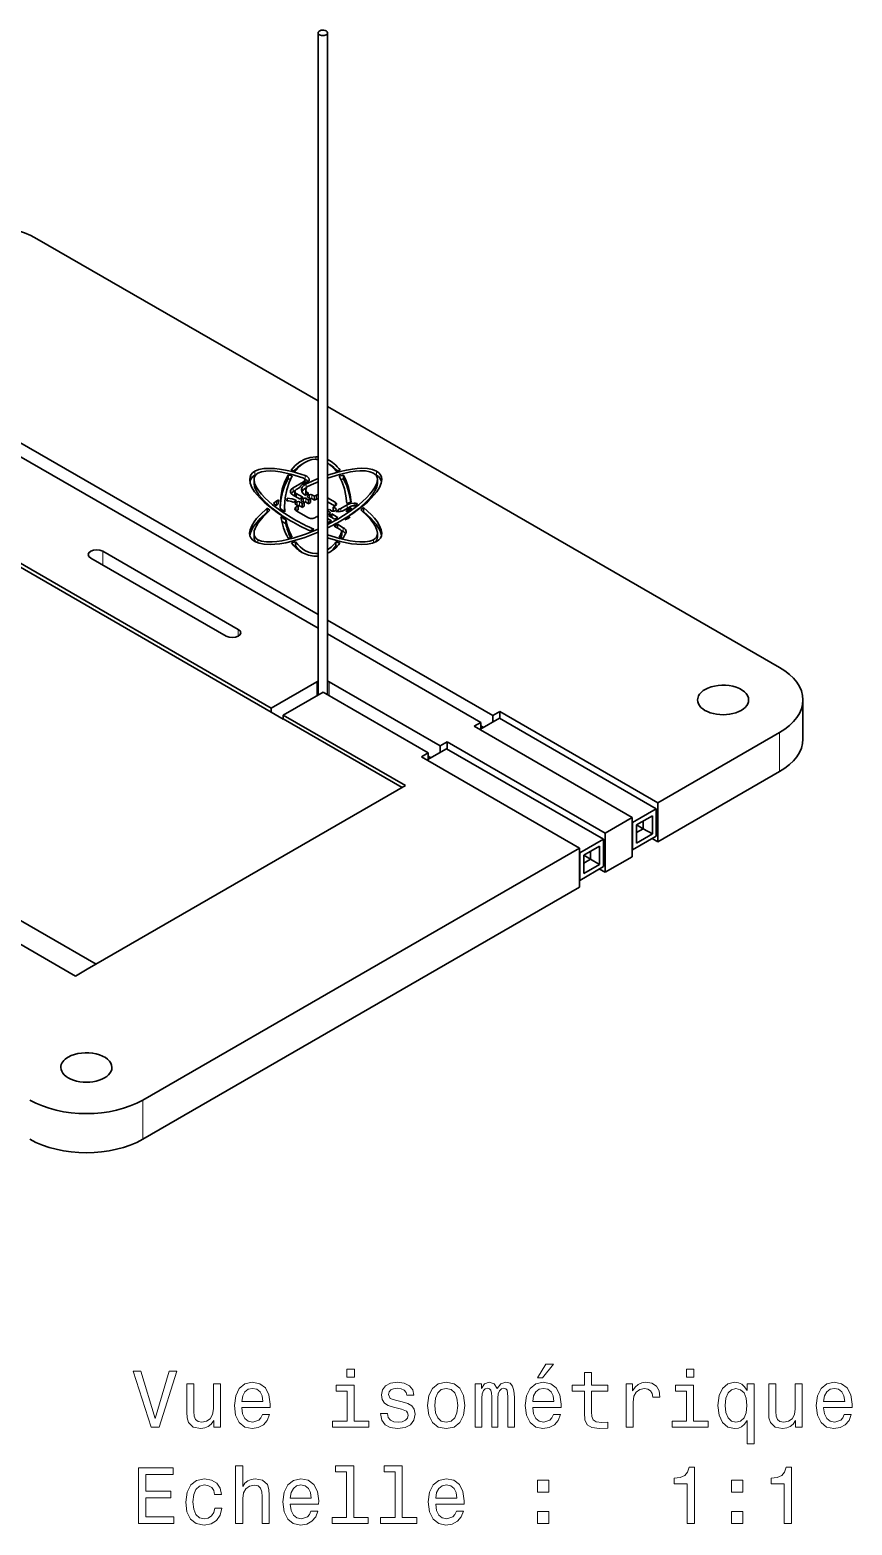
# Model space of a CAD drawing. Extents: x 465 to 886, y 287 to 578.
# Drawn here: x 718.2 to 769.6, y 478.8 to 572.5 of the extents above; entities that cross this region are included whole.
import ezdxf

# ---------------------------------------------------------------- set-up
doc = ezdxf.new("R2010")
doc.units = 0

msp = doc.modelspace()

# ---------------------------------------------------------------- linework, layer by layer
at = {"color": 7, "lineweight": 35}
for p, q in [((736.201, 572.285), (736.201, 530.819)), ((736.801, 572.285), (736.801, 530.836)), ((718.598, 559.396), (736.201, 549.233)), ((736.801, 548.887), (765.098, 532.55)), ((736.201, 534.994), (716.785, 546.204)), ((717.534, 546.636), (736.201, 535.858)), ((733.275, 529.994), (705.775, 545.871)), ((733.275, 529.749), (705.775, 545.626)), ((721.005, 513.22), (685.109, 533.945)), ((722.298, 513.961), (686.614, 534.563)), ((721.747, 513.643), (741.67, 525.146)), ((752.573, 521.236), (725.231, 505.45)), ((752.573, 518.787), (725.231, 503.001))]:
    msp.add_line(p, q, dxfattribs=at)
at = {"color": 7, "lineweight": 13, "ltscale": 0.003967}
msp.add_line((736.053, 545.739), (736.053, 545.581), dxfattribs=at)
at = {"color": 7, "lineweight": 35, "ltscale": 0.006123}
for p, q in [((732.193, 544.309), (732.193, 544.064)), ((734.33, 544.611), (734.33, 544.366)), ((737.786, 544.595), (737.786, 544.35)), ((734.744, 543.564), (734.744, 543.319)), ((735.432, 543.673), (735.432, 543.428)), ((735.985, 543.262), (735.985, 543.017)), ((733.022, 542.527), (733.022, 542.282)), ((734.108, 542.628), (734.108, 542.383)), ((734.955, 542.668), (734.955, 542.423)), ((735.341, 542.89), (735.341, 542.646)), ((735.599, 543.039), (735.599, 542.794)), ((737.152, 542.588), (737.152, 542.343)), ((739.053, 542.553), (739.053, 542.308)), ((734.19, 541.787), (734.19, 541.542)), ((734.784, 540.408), (734.784, 540.164)), ((737.682, 541.05), (737.682, 540.805)), ((739.915, 540.95), (739.915, 540.705)), ((733.275, 529.994), (733.275, 529.749))]:
    msp.add_line(p, q, dxfattribs=at)
at = {"color": 7, "lineweight": 13, "ltscale": 0.006123}
for p, q in [((732.243, 544.828), (732.243, 544.583)), ((735.386, 544.56), (735.386, 544.316)), ((739.865, 544.828), (739.865, 544.583)), ((734.635, 543.792), (734.635, 543.548)), ((735.429, 543.137), (735.429, 542.892)), ((735.465, 544.047), (735.465, 543.803)), ((735.815, 543.36), (735.815, 543.115)), ((736.105, 543.331), (736.105, 543.086)), ((733.589, 542.963), (733.589, 542.718)), ((737.779, 541.298), (737.779, 541.053)), ((737.671, 541.003), (737.671, 540.758))]:
    msp.add_line(p, q, dxfattribs=at)
at = {"color": 7, "lineweight": 35, "ltscale": 0.001982}
msp.add_line((732.313, 544.62), (732.243, 544.583), dxfattribs=at)
at = {"color": 7, "lineweight": 35, "ltscale": 0.00375}
msp.add_line((734.475, 544.329), (734.33, 544.366), dxfattribs=at)
at = {"color": 7, "lineweight": 35, "ltscale": 0.006558}
for p, q in [((734.523, 544.899), (734.777, 544.834)), ((737.327, 544.839), (737.581, 544.904))]:
    msp.add_line(p, q, dxfattribs=at)
at = {"color": 7, "lineweight": 35, "ltscale": 0.019004}
msp.add_line((735.295, 544.169), (734.635, 543.792), dxfattribs=at)
at = {"color": 7, "lineweight": 13, "ltscale": 0.002762}
msp.add_line((735.295, 544.169), (735.295, 544.059), dxfattribs=at)
at = {"color": 7, "lineweight": 35, "ltscale": 0.000325713}
msp.add_line((735.386, 544.316), (735.373, 544.32), dxfattribs=at)
at = {"color": 7, "lineweight": 35, "ltscale": 0.000507882}
msp.add_line((735.377, 544.305), (735.38, 544.285), dxfattribs=at)
at = {"color": 7, "lineweight": 35, "ltscale": 0.004532}
msp.add_line((735.38, 544.285), (735.38, 544.104), dxfattribs=at)
at = {"color": 7, "lineweight": 35, "ltscale": 0.007152}
msp.add_line((735.383, 544.106), (735.644, 544.224), dxfattribs=at)
at = {"color": 7, "lineweight": 35, "ltscale": 0.000949554}
msp.add_line((735.654, 544.287), (735.65, 544.324), dxfattribs=at)
at = {"color": 7, "lineweight": 13, "ltscale": 0.0019}
msp.add_line((735.65, 544.324), (735.65, 544.248), dxfattribs=at)
at = {"color": 7, "lineweight": 35, "ltscale": 0.00665}
msp.add_line((737.786, 544.595), (737.528, 544.53), dxfattribs=at)
at = {"color": 7, "lineweight": 35, "ltscale": 0.003779}
msp.add_line((737.786, 544.35), (737.639, 544.314), dxfattribs=at)
at = {"color": 7, "lineweight": 35, "ltscale": 0.001986}
msp.add_line((739.865, 544.583), (739.794, 544.62), dxfattribs=at)
at = {"color": 7, "lineweight": 35, "ltscale": 0.006125}
for p, q in [((739.914, 544.309), (739.914, 544.064)), ((735.727, 543.113), (735.727, 542.868)), ((735.213, 542.816), (735.213, 542.571)), ((732.195, 540.947), (732.195, 540.702)), ((737.319, 540.404), (737.319, 540.159)), ((734.023, 529.562), (734.023, 529.317))]:
    msp.add_line(p, q, dxfattribs=at)
at = {"color": 7, "lineweight": 35, "ltscale": 0.003983}
msp.add_line((734.269, 543.141), (734.253, 542.982), dxfattribs=at)
at = {"color": 7, "lineweight": 35, "ltscale": 0.00397}
msp.add_line((734.269, 543.141), (734.269, 542.982), dxfattribs=at)
at = {"color": 7, "lineweight": 35, "ltscale": 0.011932}
for p, q in [((734.633, 543.336), (735.046, 543.097)), ((735.24, 543.209), (734.827, 543.448))]:
    msp.add_line(p, q, dxfattribs=at)
at = {"color": 7, "lineweight": 35, "ltscale": 0.003639}
msp.add_line((734.761, 543.62), (734.635, 543.548), dxfattribs=at)
at = {"color": 7, "lineweight": 35, "ltscale": 0.005612}
for p, q in [((734.827, 543.448), (734.827, 543.224)), ((737.416, 541.508), (737.416, 541.283))]:
    msp.add_line(p, q, dxfattribs=at)
at = {"color": 7, "lineweight": 35, "ltscale": 0.006676}
msp.add_line((734.828, 543.68), (735.06, 543.812), dxfattribs=at)
at = {"color": 7, "lineweight": 35, "ltscale": 0.003341}
for p, q in [((735.08, 543.123), (735.196, 543.19)), ((734.694, 542.9), (734.81, 542.967))]:
    msp.add_line(p, q, dxfattribs=at)
at = {"color": 7, "lineweight": 35, "ltscale": 0.000610969}
msp.add_line((735.158, 543.697), (735.157, 543.673), dxfattribs=at)
at = {"color": 7, "lineweight": 13, "ltscale": 0.001218}
msp.add_line((735.158, 543.697), (735.158, 543.648), dxfattribs=at)
at = {"color": 7, "lineweight": 35, "ltscale": 0.001671}
for p, q in [((735.288, 543.137), (735.23, 543.103)), ((735.616, 543.326), (735.558, 543.293)), ((734.902, 542.914), (734.844, 542.881)), ((735.23, 543.103), (735.172, 543.07))]:
    msp.add_line(p, q, dxfattribs=at)
at = {"color": 7, "lineweight": 13, "ltscale": 0.005385}
for p, q in [((735.288, 543.137), (735.288, 542.921)), ((735.674, 543.36), (735.674, 543.144))]:
    msp.add_line(p, q, dxfattribs=at)
at = {"color": 7, "lineweight": 35, "ltscale": 0.000712394}
msp.add_line((735.403, 543.33), (735.428, 543.315), dxfattribs=at)
at = {"color": 7, "lineweight": 35, "ltscale": 0.003296}
for p, q in [((735.543, 543.071), (735.429, 543.137)), ((735.929, 543.294), (735.815, 543.36)), ((734.786, 542.765), (734.9, 542.7)), ((735.543, 542.826), (735.429, 542.892))]:
    msp.add_line(p, q, dxfattribs=at)
at = {"color": 7, "lineweight": 35, "ltscale": 0.000418492}
msp.add_line((735.432, 543.673), (735.433, 543.689), dxfattribs=at)
at = {"color": 7, "lineweight": 35, "ltscale": 0.000567932}
msp.add_line((735.486, 543.812), (735.465, 543.803), dxfattribs=at)
at = {"color": 7, "lineweight": 35, "ltscale": 0.003342}
for p, q in [((735.466, 543.346), (735.582, 543.413)), ((737.027, 542.132), (736.912, 542.066))]:
    msp.add_line(p, q, dxfattribs=at)
at = {"color": 7, "lineweight": 13, "ltscale": 0.002045}
for p, q in [((735.558, 543.293), (735.558, 543.211)), ((734.786, 542.847), (734.786, 542.765))]:
    msp.add_line(p, q, dxfattribs=at)
at = {"color": 7, "lineweight": 35, "ltscale": 0.003297}
for p, q in [((735.558, 543.211), (735.672, 543.145)), ((735.929, 543.049), (735.815, 543.115))]:
    msp.add_line(p, q, dxfattribs=at)
at = {"color": 7, "lineweight": 35, "ltscale": 0.00101}
msp.add_line((735.582, 543.413), (735.618, 543.43), dxfattribs=at)
at = {"color": 7, "lineweight": 35, "ltscale": 0.000604319}
msp.add_line((735.618, 543.43), (735.597, 543.442), dxfattribs=at)
at = {"color": 7, "lineweight": 13, "ltscale": 0.000523376}
msp.add_line((735.597, 543.442), (735.597, 543.421), dxfattribs=at)
at = {"color": 7, "lineweight": 35, "ltscale": 0.003713}
for p, q in [((735.727, 543.113), (735.599, 543.039)), ((735.341, 542.646), (735.213, 542.571))]:
    msp.add_line(p, q, dxfattribs=at)
at = {"color": 7, "lineweight": 35, "ltscale": 0.00167}
for p, q in [((735.674, 543.36), (735.616, 543.326)), ((734.844, 542.881), (734.786, 542.847)), ((736.878, 542.152), (736.936, 542.185)), ((736.82, 542.119), (736.878, 542.152))]:
    msp.add_line(p, q, dxfattribs=at)
at = {"color": 7, "lineweight": 35, "ltscale": 0.001595}
for p, q in [((735.672, 543.145), (735.727, 543.113)), ((735.985, 543.262), (735.929, 543.294)), ((734.9, 542.7), (734.955, 542.668)), ((735.213, 542.571), (735.157, 542.603)), ((735.286, 542.922), (735.341, 542.89)), ((735.599, 543.039), (735.543, 543.071)), ((735.599, 542.794), (735.543, 542.826)), ((736.895, 542.439), (736.95, 542.407))]:
    msp.add_line(p, q, dxfattribs=at)
at = {"color": 7, "lineweight": 35, "ltscale": 0.003469}
for p, q in [((736.105, 543.331), (735.985, 543.262)), ((736.105, 543.086), (735.985, 543.017)), ((737.152, 542.588), (737.272, 542.657))]:
    msp.add_line(p, q, dxfattribs=at)
at = {"color": 7, "lineweight": 35, "ltscale": 0.013608}
msp.add_line((737.272, 542.893), (736.801, 543.166), dxfattribs=at)
at = {"color": 7, "lineweight": 35, "ltscale": 0.005501}
msp.add_line((733.192, 542.388), (733.022, 542.527), dxfattribs=at)
at = {"color": 7, "lineweight": 35, "ltscale": 0.000867635}
msp.add_line((733.048, 542.26), (733.022, 542.282), dxfattribs=at)
at = {"color": 7, "lineweight": 35, "ltscale": 0.005772}
msp.add_line((733.589, 542.963), (733.402, 542.827), dxfattribs=at)
at = {"color": 7, "lineweight": 35, "ltscale": 0.00538}
msp.add_line((733.402, 542.827), (733.57, 542.692), dxfattribs=at)
at = {"color": 7, "lineweight": 35, "ltscale": 0.000859938}
msp.add_line((733.589, 542.718), (733.561, 542.698), dxfattribs=at)
at = {"color": 7, "lineweight": 35, "ltscale": 0.00424}
msp.add_line((733.57, 542.692), (733.706, 542.793), dxfattribs=at)
at = {"color": 7, "lineweight": 35, "ltscale": 0.003417}
msp.add_line((733.833, 542.628), (733.835, 542.491), dxfattribs=at)
at = {"color": 7, "lineweight": 35, "ltscale": 0.002106}
msp.add_line((734.109, 542.299), (734.108, 542.383), dxfattribs=at)
at = {"color": 7, "lineweight": 35, "ltscale": 0.000639904}
for p, q in [((734.638, 542.887), (734.66, 542.874)), ((734.854, 542.987), (734.832, 543))]:
    msp.add_line(p, q, dxfattribs=at)
at = {"color": 7, "lineweight": 13, "ltscale": 0.000532532}
msp.add_line((734.832, 543), (734.832, 542.978), dxfattribs=at)
at = {"color": 7, "lineweight": 35, "ltscale": 0.003471}
for p, q in [((734.955, 542.668), (734.835, 542.598)), ((736.003, 541.924), (736.123, 541.994))]:
    msp.add_line(p, q, dxfattribs=at)
at = {"color": 7, "lineweight": 13, "ltscale": 0.005902}
msp.add_line((734.835, 542.598), (734.835, 542.362), dxfattribs=at)
at = {"color": 7, "lineweight": 35, "ltscale": 0.021892}
msp.add_line((734.835, 542.362), (735.594, 541.924), dxfattribs=at)
at = {"color": 7, "lineweight": 35, "ltscale": 0.003249}
msp.add_line((734.955, 542.423), (734.843, 542.358), dxfattribs=at)
at = {"color": 7, "lineweight": 13, "ltscale": 0.005386}
msp.add_line((734.902, 542.914), (734.902, 542.699), dxfattribs=at)
at = {"color": 7, "lineweight": 35, "ltscale": 0.003298}
for p, q in [((735.157, 542.848), (735.043, 542.914)), ((735.157, 542.603), (735.043, 542.669)), ((735.172, 542.988), (735.286, 542.922)), ((736.936, 542.267), (736.821, 542.333)), ((737.322, 542.49), (737.207, 542.556))]:
    msp.add_line(p, q, dxfattribs=at)
at = {"color": 7, "lineweight": 13, "ltscale": 0.006125}
msp.add_line((735.043, 542.914), (735.043, 542.669), dxfattribs=at)
at = {"color": 7, "lineweight": 35, "ltscale": 0.001594}
for p, q in [((735.213, 542.816), (735.157, 542.848)), ((735.985, 543.017), (735.929, 543.049))]:
    msp.add_line(p, q, dxfattribs=at)
at = {"color": 7, "lineweight": 13, "ltscale": 0.002043}
msp.add_line((735.172, 543.07), (735.172, 542.988), dxfattribs=at)
at = {"color": 7, "lineweight": 35, "ltscale": 0.003712}
for p, q in [((735.341, 542.89), (735.213, 542.816)), ((735.727, 542.868), (735.599, 542.794))]:
    msp.add_line(p, q, dxfattribs=at)
at = {"color": 7, "lineweight": 35, "ltscale": 0.013387}
msp.add_line((737.265, 542.653), (736.801, 542.921), dxfattribs=at)
at = {"color": 7, "lineweight": 35, "ltscale": 0.00271}
msp.add_line((736.801, 542.385), (736.895, 542.439), dxfattribs=at)
at = {"color": 7, "lineweight": 35, "ltscale": 0.000594102}
msp.add_line((736.821, 542.333), (736.801, 542.345), dxfattribs=at)
at = {"color": 7, "lineweight": 13, "ltscale": 0.002042}
for p, q in [((736.936, 542.267), (736.936, 542.185)), ((737.322, 542.49), (737.322, 542.408))]:
    msp.add_line(p, q, dxfattribs=at)
at = {"color": 7, "lineweight": 35, "ltscale": 0.0033}
msp.add_line((736.95, 542.407), (737.064, 542.341), dxfattribs=at)
at = {"color": 7, "lineweight": 35, "ltscale": 0.001596}
for p, q in [((737.207, 542.556), (737.152, 542.588)), ((736.123, 541.994), (736.178, 541.962))]:
    msp.add_line(p, q, dxfattribs=at)
at = {"color": 7, "lineweight": 35, "ltscale": 0.000676809}
msp.add_line((737.175, 542.329), (737.152, 542.343), dxfattribs=at)
at = {"color": 7, "lineweight": 35, "ltscale": 0.001672}
msp.add_line((737.206, 542.341), (737.264, 542.375), dxfattribs=at)
at = {"color": 7, "lineweight": 35, "ltscale": 0.001669}
msp.add_line((737.264, 542.375), (737.321, 542.408), dxfattribs=at)
at = {"color": 7, "lineweight": 13, "ltscale": 0.005904}
msp.add_line((737.272, 542.893), (737.272, 542.657), dxfattribs=at)
at = {"color": 7, "lineweight": 35, "ltscale": 0.002579}
msp.add_line((737.413, 542.355), (737.324, 542.304), dxfattribs=at)
at = {"color": 7, "lineweight": 13, "ltscale": 0.001442}
msp.add_line((737.413, 542.355), (737.413, 542.297), dxfattribs=at)
at = {"color": 7, "lineweight": 35, "ltscale": 0.000226021}
msp.add_line((737.479, 542.458), (737.481, 542.449), dxfattribs=at)
at = {"color": 7, "lineweight": 35, "ltscale": 0.003775}
msp.add_line((737.481, 542.449), (737.481, 542.298), dxfattribs=at)
at = {"color": 7, "lineweight": 35, "ltscale": 0.011486}
msp.add_line((738.033, 542.733), (737.635, 542.503), dxfattribs=at)
at = {"color": 7, "lineweight": 13, "ltscale": 0.004628}
msp.add_line((737.635, 542.503), (737.635, 542.318), dxfattribs=at)
at = {"color": 7, "lineweight": 35, "ltscale": 0.011488}
msp.add_line((737.829, 542.391), (738.227, 542.621), dxfattribs=at)
at = {"color": 7, "lineweight": 35, "ltscale": 0.002253}
msp.add_line((737.992, 542.379), (737.986, 542.289), dxfattribs=at)
at = {"color": 7, "lineweight": 35, "ltscale": 0.008093}
msp.add_line((738.273, 542.541), (737.992, 542.379), dxfattribs=at)
at = {"color": 7, "lineweight": 35, "ltscale": 0.002139}
msp.add_line((737.992, 542.379), (737.992, 542.294), dxfattribs=at)
at = {"color": 7, "lineweight": 13, "ltscale": 0.005612}
msp.add_line((738.033, 542.733), (738.033, 542.509), dxfattribs=at)
at = {"color": 7, "lineweight": 35, "ltscale": 0.001333}
msp.add_line((738.271, 542.488), (738.273, 542.541), dxfattribs=at)
at = {"color": 7, "lineweight": 35, "ltscale": 0.001404}
msp.add_line((738.448, 542.668), (738.504, 542.662), dxfattribs=at)
at = {"color": 7, "lineweight": 13, "ltscale": 0.003995}
msp.add_line((738.469, 542.827), (738.469, 542.667), dxfattribs=at)
at = {"color": 7, "lineweight": 35, "ltscale": 0.005314}
msp.add_line((738.504, 542.662), (738.67, 542.795), dxfattribs=at)
at = {"color": 7, "lineweight": 35, "ltscale": 0.005465}
msp.add_line((739.053, 542.553), (738.883, 542.416), dxfattribs=at)
at = {"color": 7, "lineweight": 35, "ltscale": 0.000784605}
msp.add_line((739.053, 542.308), (739.029, 542.288), dxfattribs=at)
at = {"color": 7, "lineweight": 35, "ltscale": 0.000106287}
msp.add_line((739.053, 542.553), (739.049, 542.556), dxfattribs=at)
at = {"color": 7, "lineweight": 35, "ltscale": 0.000122499}
for p, q in [((739.049, 542.556), (739.053, 542.553)), ((739.049, 542.311), (739.053, 542.308))]:
    msp.add_line(p, q, dxfattribs=at)
at = {"color": 7, "lineweight": 35, "ltscale": 0.007605}
msp.add_line((734.19, 541.542), (733.931, 541.702), dxfattribs=at)
at = {"color": 7, "lineweight": 35, "ltscale": 0.000656933}
msp.add_line((736.178, 541.962), (736.201, 541.949), dxfattribs=at)
at = {"color": 7, "lineweight": 35, "ltscale": 0.000521042}
msp.add_line((736.801, 542.11), (736.82, 542.119), dxfattribs=at)
at = {"color": 7, "lineweight": 35, "ltscale": 0.00703}
msp.add_line((737.044, 541.722), (736.801, 541.863), dxfattribs=at)
at = {"color": 7, "lineweight": 35, "ltscale": 0.00117}
msp.add_line((736.801, 541.638), (736.841, 541.615), dxfattribs=at)
at = {"color": 7, "lineweight": 35, "ltscale": 0.00574}
msp.add_line((736.841, 541.615), (737.044, 541.722), dxfattribs=at)
at = {"color": 7, "lineweight": 35, "ltscale": 0.009782}
for p, q in [((736.867, 542.046), (737.206, 541.85)), ((737.4, 541.963), (737.061, 542.158))]:
    msp.add_line(p, q, dxfattribs=at)
at = {"color": 7, "lineweight": 13, "ltscale": 0.001132}
msp.add_line((736.912, 542.066), (736.912, 542.02), dxfattribs=at)
at = {"color": 7, "lineweight": 13, "ltscale": 0.004474}
msp.add_line((737.027, 542.132), (737.027, 541.953), dxfattribs=at)
at = {"color": 7, "lineweight": 35, "ltscale": 0.005611}
msp.add_line((737.061, 542.158), (737.061, 541.934), dxfattribs=at)
at = {"color": 7, "lineweight": 35, "ltscale": 0.001015}
for p, q in [((737.206, 541.85), (737.242, 541.832)), ((737.437, 541.944), (737.4, 541.963))]:
    msp.add_line(p, q, dxfattribs=at)
at = {"color": 7, "lineweight": 35, "ltscale": 0.005689}
msp.add_line((737.416, 541.508), (737.217, 541.398), dxfattribs=at)
at = {"color": 7, "lineweight": 35, "ltscale": 0.01061}
msp.add_line((737.217, 541.398), (737.584, 541.186), dxfattribs=at)
at = {"color": 7, "lineweight": 35, "ltscale": 0.005613}
msp.add_line((737.242, 541.832), (737.437, 541.944), dxfattribs=at)
at = {"color": 7, "lineweight": 13, "ltscale": 0.000994873}
msp.add_line((737.4, 541.963), (737.4, 541.923), dxfattribs=at)
at = {"color": 7, "lineweight": 35, "ltscale": 0.010458}
msp.add_line((737.779, 541.298), (737.416, 541.508), dxfattribs=at)
at = {"color": 7, "lineweight": 13, "ltscale": 0.004982}
for p, q in [((732.437, 540.54), (732.437, 540.34)), ((739.67, 540.54), (739.67, 540.34))]:
    msp.add_line(p, q, dxfattribs=at)
at = {"color": 7, "lineweight": 35, "ltscale": 0.006511}
msp.add_line((734.333, 540.645), (734.585, 540.712), dxfattribs=at)
at = {"color": 7, "lineweight": 35, "ltscale": 0.006468}
msp.add_line((734.784, 540.408), (734.534, 540.342), dxfattribs=at)
at = {"color": 7, "lineweight": 35, "ltscale": 0.006407}
msp.add_line((735.708, 541.096), (735.945, 541.194), dxfattribs=at)
at = {"color": 7, "lineweight": 35, "ltscale": 0.00646}
msp.add_line((737.568, 540.338), (737.319, 540.404), dxfattribs=at)
at = {"color": 7, "lineweight": 35, "ltscale": 0.006506}
msp.add_line((737.522, 540.711), (737.774, 540.645), dxfattribs=at)
at = {"color": 7, "lineweight": 35, "ltscale": 0.002157}
msp.add_line((737.671, 540.758), (737.635, 540.68), dxfattribs=at)
at = {"color": 7, "lineweight": 35, "ltscale": 0.003545}
msp.add_line((737.779, 541.053), (737.656, 541.124), dxfattribs=at)
at = {"color": 7, "lineweight": 35, "ltscale": 0.244947}
for p, q in [((730.456, 534.499), (721.971, 539.398)), ((722.719, 539.83), (731.205, 534.931))]:
    msp.add_line(p, q, dxfattribs=at)
at = {"color": 7, "lineweight": 13, "ltscale": 0.021603}
for p, q in [((722.719, 539.83), (722.719, 538.966)), ((736.131, 531.643), (736.131, 530.779)), ((736.89, 531.649), (736.89, 530.785))]:
    msp.add_line(p, q, dxfattribs=at)
at = {"color": 7, "lineweight": 35, "ltscale": 0.002087}
msp.add_line((734.784, 540.164), (734.703, 540.141), dxfattribs=at)
at = {"color": 7, "lineweight": 35, "ltscale": 0.002047}
msp.add_line((737.398, 540.137), (737.319, 540.159), dxfattribs=at)
at = {"color": 7, "lineweight": 13, "ltscale": 0.010802}
msp.add_line((731.205, 534.931), (731.205, 534.499), dxfattribs=at)
at = {"color": 7, "lineweight": 35, "ltscale": 0.298765}
msp.add_line((736.801, 535.512), (747.15, 529.537), dxfattribs=at)
at = {"color": 7, "lineweight": 35, "ltscale": 0.277163}
msp.add_line((746.402, 529.105), (736.801, 534.648), dxfattribs=at)
at = {"color": 7, "lineweight": 35, "ltscale": 0.082469}
msp.add_line((733.275, 529.994), (736.131, 531.643), dxfattribs=at)
at = {"color": 7, "lineweight": 35, "ltscale": 0.071961}
msp.add_line((736.516, 531.001), (734.023, 529.562), dxfattribs=at)
at = {"color": 7, "lineweight": 35, "ltscale": 0.000251525}
msp.add_line((736.131, 531.643), (736.14, 531.649), dxfattribs=at)
at = {"color": 7, "lineweight": 13, "ltscale": 0.021631}
msp.add_line((736.14, 531.649), (736.14, 530.784), dxfattribs=at)
at = {"color": 7, "lineweight": 35, "ltscale": 0.190095}
msp.add_line((743.101, 527.199), (736.516, 531.001), dxfattribs=at)
at = {"color": 7, "lineweight": 35, "ltscale": 0.200897}
msp.add_line((736.89, 531.649), (743.849, 527.631), dxfattribs=at)
at = {"color": 7, "lineweight": 35, "ltscale": 0.061237}
for p, q in [((766.562, 530.508), (766.562, 528.059)), ((757.478, 524.068), (757.478, 521.619)), ((755.874, 523.142), (755.874, 520.693))]:
    msp.add_line(p, q, dxfattribs=at)
at = {"color": 7, "lineweight": 35, "ltscale": 8.19583e-05}
msp.add_line((733.272, 529.747), (733.275, 529.749), dxfattribs=at)
at = {"color": 7, "lineweight": 35, "ltscale": 0.021603}
msp.add_line((734.02, 529.315), (733.272, 529.747), dxfattribs=at)
at = {"color": 7, "lineweight": 35, "ltscale": 8.40342e-05}
msp.add_line((734.02, 529.315), (734.023, 529.317), dxfattribs=at)
at = {"color": 7, "lineweight": 35, "ltscale": 0.220766}
msp.add_line((741.67, 525.146), (734.023, 529.562), dxfattribs=at)
at = {"color": 7, "lineweight": 35, "ltscale": 0.214641}
msp.add_line((741.458, 525.024), (734.023, 529.317), dxfattribs=at)
at = {"color": 7, "lineweight": 35, "ltscale": 0.012342}
msp.add_line((745.974, 528.858), (746.402, 529.105), dxfattribs=at)
at = {"color": 7, "lineweight": 35, "ltscale": 0.035399}
msp.add_line((747.554, 529.362), (746.328, 528.654), dxfattribs=at)
at = {"color": 7, "lineweight": 35, "ltscale": 0.010211}
for p, q in [((746.402, 529.105), (746.402, 528.696)), ((747.15, 529.537), (747.15, 529.128)), ((743.101, 527.199), (743.101, 526.79)), ((743.849, 527.631), (743.849, 527.222))]:
    msp.add_line(p, q, dxfattribs=at)
at = {"color": 7, "lineweight": 35, "ltscale": 0.012355}
msp.add_line((747.15, 529.537), (747.578, 529.784), dxfattribs=at)
at = {"color": 7, "lineweight": 35, "ltscale": 0.283633}
msp.add_line((757.38, 523.689), (747.554, 529.362), dxfattribs=at)
at = {"color": 7, "lineweight": 35, "ltscale": 0.010902}
for p, q in [((747.578, 529.784), (747.578, 529.348)), ((744.277, 527.878), (744.277, 527.442))]:
    msp.add_line(p, q, dxfattribs=at)
at = {"color": 7, "lineweight": 35, "ltscale": 0.285779}
msp.add_line((747.578, 529.784), (757.478, 524.068), dxfattribs=at)
at = {"color": 7, "lineweight": 35, "ltscale": 0.285777}
for p, q in [((755.874, 523.142), (745.974, 528.858)), ((752.573, 521.236), (742.673, 526.952))]:
    msp.add_line(p, q, dxfattribs=at)
at = {"color": 7, "lineweight": 35, "ltscale": 0.004837}
msp.add_line((746.57, 528.793), (746.402, 528.89), dxfattribs=at)
at = {"color": 7, "lineweight": 35, "ltscale": 0.219949}
msp.add_line((765.098, 528.467), (757.478, 524.068), dxfattribs=at)
at = {"color": 7, "lineweight": 13, "ltscale": 0.061238}
msp.add_line((765.098, 526.018), (765.098, 528.467), dxfattribs=at)
at = {"color": 7, "lineweight": 35, "ltscale": 0.012348}
msp.add_line((742.673, 526.952), (743.101, 527.199), dxfattribs=at)
at = {"color": 7, "lineweight": 35, "ltscale": 0.035397}
msp.add_line((743.027, 526.748), (744.253, 527.456), dxfattribs=at)
at = {"color": 7, "lineweight": 35, "ltscale": 0.012349}
msp.add_line((743.849, 527.631), (744.277, 527.878), dxfattribs=at)
at = {"color": 7, "lineweight": 35, "ltscale": 0.283634}
msp.add_line((754.078, 521.783), (744.253, 527.456), dxfattribs=at)
at = {"color": 7, "lineweight": 35, "ltscale": 0.285778}
msp.add_line((744.277, 527.878), (754.177, 522.162), dxfattribs=at)
at = {"color": 7, "lineweight": 35, "ltscale": 0.004826}
msp.add_line((743.101, 526.983), (743.268, 526.887), dxfattribs=at)
at = {"color": 7, "lineweight": 35, "ltscale": 0.219948}
msp.add_line((765.098, 526.018), (757.478, 521.619), dxfattribs=at)
at = {"color": 7, "lineweight": 35, "ltscale": 0.042866}
for p, q in [((757.38, 523.689), (755.895, 522.832)), ((755.895, 521.117), (757.38, 521.974))]:
    msp.add_line(p, q, dxfattribs=at)
at = {"color": 7, "lineweight": 35, "ltscale": 0.042867}
for p, q in [((757.38, 523.689), (757.38, 521.974)), ((755.895, 521.117), (755.895, 522.832)), ((752.593, 520.926), (754.078, 521.783)), ((754.078, 520.068), (754.078, 521.783)), ((752.593, 520.926), (752.593, 519.211)), ((754.078, 520.068), (752.593, 519.211))]:
    msp.add_line(p, q, dxfattribs=at)
at = {"color": 7, "lineweight": 35, "ltscale": 0.049001}
for p, q in [((755.874, 523.142), (754.177, 522.162)), ((755.874, 520.693), (754.177, 519.713))]:
    msp.add_line(p, q, dxfattribs=at)
at = {"color": 7, "lineweight": 35, "ltscale": 0.000598829}
for p, q in [((755.895, 522.832), (755.874, 522.844)), ((752.593, 520.926), (752.573, 520.938)), ((755.895, 521.117), (755.874, 521.129))]:
    msp.add_line(p, q, dxfattribs=at)
at = {"color": 7, "lineweight": 35, "ltscale": 0.028578}
for p, q in [((756.142, 522.689), (757.132, 523.26)), ((756.142, 522.689), (756.142, 521.546)), ((757.132, 522.117), (757.132, 523.26)), ((757.132, 522.117), (756.142, 521.546))]:
    msp.add_line(p, q, dxfattribs=at)
at = {"color": 7, "lineweight": 35, "ltscale": 0.012248}
for q in [(756.142, 522.689), (756.567, 522.934)]:
    msp.add_line((756.567, 522.444), q, dxfattribs=at)
at = {"color": 7, "lineweight": 35, "ltscale": 0.061238}
for p, q in [((754.177, 522.162), (754.177, 519.713)), ((752.573, 521.236), (752.573, 518.787))]:
    msp.add_line(p, q, dxfattribs=at)
at = {"color": 7, "lineweight": 35, "ltscale": 0.012247}
for p, q in [((756.567, 522.444), (756.142, 522.199)), ((753.265, 520.538), (752.841, 520.783)), ((753.265, 521.028), (753.265, 520.538)), ((752.841, 520.293), (753.265, 520.538))]:
    msp.add_line(p, q, dxfattribs=at)
at = {"color": 7, "lineweight": 35, "ltscale": 0.016331}
msp.add_line((757.132, 522.117), (756.567, 522.444), dxfattribs=at)
at = {"color": 7, "lineweight": 35, "ltscale": 0.010304}
msp.add_line((757.478, 521.619), (757.121, 521.825), dxfattribs=at)
at = {"color": 7, "lineweight": 35, "ltscale": 0.028577}
for p, q in [((753.831, 521.354), (752.841, 520.783)), ((752.841, 519.64), (752.841, 520.783)), ((753.831, 521.354), (753.831, 520.211)), ((752.841, 519.64), (753.831, 520.211))]:
    msp.add_line(p, q, dxfattribs=at)
at = {"color": 7, "lineweight": 35, "ltscale": 0.01633}
msp.add_line((753.831, 520.211), (753.265, 520.538), dxfattribs=at)
at = {"color": 7, "lineweight": 35, "ltscale": 0.010315}
msp.add_line((754.177, 519.713), (753.819, 519.919), dxfattribs=at)
at = {"color": 7, "lineweight": 35, "ltscale": 0.000599593}
msp.add_line((752.593, 519.211), (752.573, 519.223), dxfattribs=at)
at = {"color": 7, "lineweight": 35, "ltscale": 0.021265}
msp.add_line((721.742, 513.646), (721.005, 513.22), dxfattribs=at)
at = {"color": 7, "lineweight": 35, "ltscale": 0.000126427}
msp.add_line((721.742, 513.646), (721.747, 513.643), dxfattribs=at)
at = {"color": 7, "lineweight": 13, "ltscale": 0.061237}
msp.add_line((725.231, 503.001), (725.231, 505.45), dxfattribs=at)
at = {"color": 7, "lineweight": 35}
for points in [[(735.386, 544.56), (734.57, 544.807), (734.172, 544.898), (733.797, 544.962), (733.478, 544.999), (733.182, 545.013), (732.812, 544.995), (732.497, 544.934), (732.243, 544.828)], [(736.053, 545.739), (735.702, 545.702), (735.37, 545.594), (735.06, 545.421), (734.776, 545.187), (734.523, 544.899)], [(734.777, 544.834), (735.054, 545.146), (735.205, 545.273), (735.363, 545.381), (735.584, 545.49), (735.815, 545.557), (736.054, 545.581)], [(739.865, 544.828), (739.61, 544.935), (739.298, 544.997), (738.934, 545.015), (738.652, 545.003), (738.349, 544.971), (737.978, 544.909), (737.585, 544.821), (736.801, 544.589)], [(731.921, 544.307), (731.956, 544.076), (732.059, 543.823), (732.228, 543.551), (732.385, 543.351), (732.572, 543.144), (732.82, 542.904), (733.105, 542.658), (733.735, 542.189), (734.483, 541.721)], [(734.678, 541.833), (733.964, 542.281), (733.356, 542.733), (732.864, 543.176), (732.664, 543.39), (732.498, 543.596), (732.331, 543.856), (732.228, 544.095), (732.193, 544.309)], [(733.912, 542.071), (733.321, 542.516), (732.843, 542.951), (732.65, 543.161), (732.489, 543.363), (732.327, 543.619), (732.227, 543.853), (732.193, 544.064)], [(732.437, 544.716), (732.651, 544.801), (732.925, 544.846), (733.253, 544.853), (733.531, 544.834), (733.835, 544.793), (734.505, 544.649), (735.244, 544.424)], [(734.33, 544.611), (734.121, 544.182), (733.964, 543.704), (733.867, 543.183), (733.833, 542.628)], [(734.33, 544.366), (734.131, 543.963), (733.979, 543.515), (733.879, 543.028), (733.835, 542.51)], [(734.108, 542.628), (734.141, 543.159), (734.236, 543.662), (734.387, 544.127), (734.587, 544.544)], [(735.06, 543.812), (735.109, 543.895), (735.179, 543.972), (735.383, 544.106)], [(735.38, 544.285), (735.358, 544.222), (735.295, 544.169)], [(735.65, 544.324), (735.622, 544.393), (735.57, 544.456), (735.49, 544.514), (735.386, 544.56)], [(736.801, 544.402), (737.545, 544.634), (738.227, 544.785), (738.538, 544.83), (738.825, 544.853), (739.164, 544.848), (739.448, 544.803), (739.67, 544.716)], [(739.914, 544.309), (739.879, 544.095), (739.776, 543.856), (739.609, 543.596), (739.443, 543.39), (739.244, 543.176), (738.752, 542.733), (738.143, 542.281), (737.43, 541.833)], [(737.528, 544.53), (737.71, 544.153), (737.851, 543.737), (737.948, 543.288), (737.995, 542.814)], [(737.624, 541.721), (738.372, 542.189), (739.003, 542.658), (739.287, 542.903), (739.535, 543.144), (739.723, 543.351), (739.879, 543.551), (740.048, 543.823), (740.152, 544.076), (740.187, 544.307)], [(738.267, 542.891), (738.214, 543.365), (738.114, 543.81), (737.97, 544.222), (737.786, 544.595)], [(738.246, 542.888), (738.152, 543.422), (737.997, 543.912), (737.786, 544.35)], [(739.914, 544.064), (739.88, 543.853), (739.781, 543.619), (739.619, 543.364), (739.458, 543.161), (739.264, 542.952), (738.787, 542.517), (738.196, 542.072)], [(734.832, 543), (734.711, 543.057), (734.573, 543.101), (734.269, 543.141)], [(734.635, 543.792), (734.512, 543.688), (734.48, 543.628), (734.469, 543.565)], [(734.469, 543.565), (734.48, 543.501), (734.511, 543.441), (734.633, 543.336)], [(734.744, 543.564), (734.766, 543.627), (734.828, 543.68)], [(734.827, 543.448), (734.766, 543.501), (734.744, 543.564)], [(735.157, 543.673), (735.186, 543.547), (735.269, 543.431), (735.403, 543.33)], [(735.465, 544.047), (735.307, 543.949), (735.202, 543.829), (735.158, 543.697)], [(735.465, 543.803), (735.29, 543.689), (735.184, 543.55)], [(735.597, 543.442), (735.475, 543.548), (735.443, 543.609), (735.432, 543.673)], [(735.433, 543.689), (735.448, 543.751), (735.483, 543.809), (735.549, 543.871), (735.639, 543.924)], [(733.022, 542.527), (732.546, 542.084), (732.357, 541.873), (732.201, 541.668), (732.045, 541.41), (731.95, 541.17), (731.918, 540.95)], [(733.022, 542.282), (732.587, 541.882), (732.258, 541.503), (732.127, 541.312), (732.027, 541.129), (731.966, 540.977), (731.929, 540.832)], [(732.195, 540.947), (732.211, 541.091), (732.259, 541.247), (732.34, 541.417), (732.452, 541.597), (732.765, 541.98), (733.192, 542.388)], [(734.835, 542.598), (734.772, 542.543), (734.75, 542.48)], [(734.75, 542.48), (734.772, 542.417), (734.835, 542.362)], [(737.357, 542.775), (737.336, 542.838), (737.272, 542.893)], [(737.272, 542.657), (737.336, 542.712), (737.357, 542.775)], [(737.324, 542.304), (737.461, 542.298), (737.597, 542.311), (737.72, 542.342), (737.829, 542.391)], [(737.481, 542.449), (737.473, 542.415), (737.45, 542.383), (737.413, 542.355)], [(738.469, 542.827), (738.233, 542.807), (738.033, 542.733)], [(738.883, 542.416), (739.327, 541.998), (739.504, 541.799), (739.65, 541.608), (739.797, 541.368), (739.885, 541.147), (739.915, 540.95)], [(740.185, 540.947), (740.153, 541.169), (740.056, 541.413), (739.897, 541.676), (739.736, 541.885), (739.542, 542.101), (739.053, 542.553)], [(740.174, 540.829), (740.136, 540.978), (740.072, 541.136), (739.971, 541.319), (739.838, 541.512), (739.5, 541.899), (739.053, 542.308)], [(735.594, 541.924), (735.725, 541.881), (735.871, 541.881), (736.003, 541.924)], [(737.956, 541.05), (737.946, 541.114), (737.917, 541.175), (737.859, 541.24), (737.779, 541.298)], [(737.885, 541.78), (738.086, 541.863), (738.158, 541.92), (738.209, 541.984)], [(732.243, 540.427), (732.504, 540.319), (732.826, 540.258), (733.201, 540.242), (733.491, 540.257), (733.801, 540.292), (734.18, 540.358), (734.58, 540.45), (735.372, 540.688), (736.201, 541.008)], [(736.201, 541.21), (735.407, 540.891), (734.644, 540.645), (733.94, 540.481), (733.618, 540.431), (733.32, 540.404), (732.967, 540.404), (732.67, 540.449), (732.437, 540.54)], [(736.201, 539.684), (736.054, 539.675), (735.826, 539.696), (735.601, 539.761), (735.381, 539.866), (735.226, 539.968), (735.077, 540.089), (734.926, 540.238), (734.784, 540.408)], [(739.67, 540.54), (739.445, 540.451), (739.157, 540.406), (738.816, 540.403), (738.529, 540.426), (738.218, 540.472), (737.538, 540.625), (736.801, 540.855)], [(736.801, 540.667), (737.576, 540.438), (738.292, 540.295), (738.62, 540.257), (738.926, 540.242), (739.293, 540.259), (739.608, 540.321), (739.865, 540.427)], [(737.584, 541.186), (737.656, 541.123), (737.682, 541.05)], [(721.816, 539.614), (721.855, 539.729), (721.971, 539.83)], [(721.971, 539.398), (721.855, 539.499), (721.816, 539.614)], [(721.971, 539.83), (722.146, 539.897), (722.345, 539.92), (722.544, 539.897), (722.719, 539.83)], [(731.205, 534.931), (731.321, 534.83), (731.36, 534.715)], [(731.36, 534.715), (731.321, 534.6), (731.205, 534.499)], [(731.205, 534.499), (731.03, 534.432), (730.83, 534.41), (730.631, 534.432), (730.456, 534.499)]]:
    msp.add_lwpolyline(points, dxfattribs=at)
at = {"color": 7, "lineweight": 13}
for points in [[(749.95, 488.051), (750.247, 488.051), (750.948, 488.908), (750.454, 488.908)], [(726.887, 488.48), (726.01, 485.499), (725.107, 488.48), (724.628, 488.48), (725.757, 484.974), (726.262, 484.974), (727.366, 488.48)], [(738.482, 488.596), (738.012, 488.596), (738.012, 488.091), (738.482, 488.091)], [(752.885, 487.214), (752.885, 485.857), (752.915, 485.418), (753.056, 485.116), (753.339, 484.939), (753.818, 484.879), (754.342, 484.904), (754.342, 485.287), (753.959, 485.257), (753.611, 485.297), (753.425, 485.423), (753.344, 485.635), (753.329, 485.933), (753.329, 487.214), (754.342, 487.214), (754.342, 487.592), (753.329, 487.592), (753.329, 488.384), (752.885, 488.384), (752.885, 487.592), (752.118, 487.592), (752.118, 487.214)], [(759.734, 488.596), (759.265, 488.596), (759.265, 488.091), (759.734, 488.091)], [(730.09, 487.683), (729.646, 487.683), (729.646, 486.119), (729.595, 485.756), (729.449, 485.494), (729.222, 485.333), (728.925, 485.282), (728.688, 485.322), (728.536, 485.444), (728.451, 485.65), (728.43, 485.943), (728.43, 487.683), (727.987, 487.683), (727.987, 485.902), (728.002, 485.544), (728.097, 485.247), (728.39, 484.974), (728.859, 484.879), (729.111, 484.914), (729.328, 485.005), (729.515, 485.161), (729.666, 485.388), (729.666, 484.974), (730.09, 484.974)], [(731.426, 486.2), (733.201, 486.2), (733.206, 486.407), (733.126, 486.987), (732.904, 487.42), (732.551, 487.683), (732.082, 487.779), (731.623, 487.678), (731.27, 487.395), (731.043, 486.936), (730.962, 486.331), (731.038, 485.711), (731.265, 485.257), (731.613, 484.974), (732.067, 484.879), (732.46, 484.944), (732.783, 485.116), (733.02, 485.388), (733.156, 485.751), (732.717, 485.751), (732.626, 485.549), (732.495, 485.398), (732.122, 485.277), (731.835, 485.333), (731.618, 485.509), (731.476, 485.797), (731.426, 486.185)], [(731.426, 486.573), (731.482, 486.921), (731.618, 487.178), (731.824, 487.335), (732.097, 487.39), (732.364, 487.335), (732.571, 487.178), (732.697, 486.921), (732.742, 486.573)], [(738.466, 485.348), (738.466, 487.592), (737.327, 487.592), (737.327, 487.214), (738.023, 487.214), (738.023, 485.348), (737.115, 485.348), (737.115, 484.974), (739.384, 484.974), (739.384, 485.348)], [(741.472, 486.553), (741.043, 486.654), (740.726, 486.77), (740.62, 487.007), (740.65, 487.173), (740.756, 487.294), (740.927, 487.37), (741.175, 487.4), (741.412, 487.37), (741.598, 487.279), (741.719, 487.143), (741.77, 486.962), (742.203, 486.962), (742.203, 486.972), (742.128, 487.299), (741.921, 487.557), (741.598, 487.718), (741.175, 487.779), (740.746, 487.718), (740.433, 487.552), (740.237, 487.304), (740.176, 486.992), (740.221, 486.689), (740.363, 486.477), (740.595, 486.326), (740.932, 486.22), (741.427, 486.099), (741.729, 485.973), (741.81, 485.872), (741.84, 485.721), (741.795, 485.534), (741.674, 485.393), (741.477, 485.302), (741.215, 485.272), (740.938, 485.302), (740.736, 485.408), (740.6, 485.58), (740.544, 485.817), (740.115, 485.817), (740.186, 485.413), (740.393, 485.121), (740.721, 484.944), (741.175, 484.879), (741.649, 484.944), (741.997, 485.121), (742.208, 485.403), (742.284, 485.771), (742.229, 486.089), (742.072, 486.306), (741.815, 486.447)], [(743.051, 486.326), (743.131, 485.711), (743.363, 485.257), (743.732, 484.974), (744.226, 484.879), (744.715, 484.974), (745.083, 485.252), (745.315, 485.706), (745.401, 486.326), (745.315, 486.941), (745.083, 487.4), (744.715, 487.678), (744.226, 487.779), (743.732, 487.678), (743.363, 487.395), (743.131, 486.941)], [(743.505, 486.331), (743.55, 486.785), (743.691, 487.113), (743.918, 487.315), (744.226, 487.385), (744.528, 487.315), (744.755, 487.118), (744.896, 486.785), (744.947, 486.331), (744.896, 485.872), (744.755, 485.539), (744.528, 485.338), (744.226, 485.272), (743.918, 485.338), (743.691, 485.539), (743.55, 485.872)], [(746.041, 484.974), (746.45, 484.974), (746.45, 486.785), (746.475, 487.057), (746.551, 487.254), (746.667, 487.37), (746.818, 487.415), (746.939, 487.375), (747.02, 487.274), (747.06, 487.103), (747.075, 486.876), (747.075, 484.974), (747.458, 484.974), (747.458, 486.785), (747.484, 487.052), (747.559, 487.249), (747.68, 487.37), (747.832, 487.415), (747.953, 487.375), (748.033, 487.274), (748.084, 486.876), (748.084, 484.974), (748.492, 484.974), (748.492, 486.846), (748.467, 487.234), (748.386, 487.531), (748.225, 487.713), (747.963, 487.779), (747.655, 487.678), (747.418, 487.385), (747.232, 487.673), (746.919, 487.779), (746.631, 487.678), (746.435, 487.395), (746.435, 487.683), (746.041, 487.683)], [(749.642, 486.2), (751.417, 486.2), (751.422, 486.407), (751.342, 486.987), (751.12, 487.42), (750.767, 487.683), (750.298, 487.779), (749.839, 487.678), (749.486, 487.395), (749.259, 486.936), (749.178, 486.331), (749.254, 485.711), (749.481, 485.257), (749.829, 484.974), (750.283, 484.879), (750.676, 484.944), (750.999, 485.116), (751.236, 485.388), (751.372, 485.751), (750.933, 485.751), (750.842, 485.549), (750.711, 485.398), (750.338, 485.277), (750.051, 485.333), (749.834, 485.509), (749.693, 485.797), (749.642, 486.185)], [(749.642, 486.573), (749.698, 486.921), (749.834, 487.178), (750.041, 487.335), (750.313, 487.39), (750.58, 487.335), (750.787, 487.178), (750.913, 486.921), (750.958, 486.573)], [(755.492, 484.974), (755.936, 484.974), (755.936, 486.523), (755.982, 486.896), (756.118, 487.163), (756.34, 487.325), (756.637, 487.38), (756.859, 487.345), (757.025, 487.244), (757.126, 487.072), (757.162, 486.84), (757.61, 486.84), (757.55, 487.249), (757.383, 487.542), (757.106, 487.718), (756.728, 487.779), (756.471, 487.738), (756.249, 487.637), (756.052, 487.466), (755.896, 487.234), (755.896, 487.683), (755.492, 487.683)], [(759.719, 485.348), (759.719, 487.592), (758.579, 487.592), (758.579, 487.214), (759.275, 487.214), (759.275, 485.348), (758.367, 485.348), (758.367, 484.974), (760.636, 484.974), (760.636, 485.348)], [(763.062, 487.264), (762.906, 487.491), (762.729, 487.652), (762.523, 487.743), (762.286, 487.779), (761.857, 487.678), (761.524, 487.395), (761.307, 486.941), (761.232, 486.331), (761.307, 485.716), (761.524, 485.262), (761.857, 484.974), (762.286, 484.879), (762.523, 484.909), (762.724, 484.995), (762.901, 485.151), (763.062, 485.388), (763.062, 483.926), (763.506, 483.926), (763.506, 487.683), (763.062, 487.683)], [(761.685, 486.331), (761.731, 486.78), (761.872, 487.108), (762.084, 487.31), (762.361, 487.38), (762.654, 487.31), (762.876, 487.113), (763.007, 486.785), (763.057, 486.331), (763.007, 485.872), (762.876, 485.544), (762.654, 485.343), (762.361, 485.277), (762.084, 485.343), (761.872, 485.544), (761.731, 485.877)], [(766.522, 487.683), (766.078, 487.683), (766.078, 486.119), (766.028, 485.756), (765.881, 485.494), (765.654, 485.333), (765.357, 485.282), (765.12, 485.322), (764.969, 485.444), (764.883, 485.65), (764.863, 485.943), (764.863, 487.683), (764.419, 487.683), (764.419, 485.902), (764.434, 485.544), (764.53, 485.247), (764.822, 484.974), (765.291, 484.879), (765.543, 484.914), (765.76, 485.005), (765.947, 485.161), (766.098, 485.388), (766.098, 484.974), (766.522, 484.974)], [(767.858, 486.2), (769.633, 486.2), (769.639, 486.407), (769.558, 486.987), (769.336, 487.42), (768.983, 487.683), (768.514, 487.779), (768.055, 487.678), (767.702, 487.395), (767.475, 486.936), (767.394, 486.331), (767.47, 485.711), (767.697, 485.257), (768.045, 484.974), (768.499, 484.879), (768.892, 484.944), (769.215, 485.116), (769.452, 485.388), (769.588, 485.751), (769.149, 485.751), (769.059, 485.549), (768.927, 485.398), (768.554, 485.277), (768.267, 485.333), (768.05, 485.509), (767.909, 485.797), (767.858, 486.185)], [(767.858, 486.573), (767.914, 486.921), (768.05, 487.178), (768.257, 487.335), (768.529, 487.39), (768.796, 487.335), (769.003, 487.178), (769.129, 486.921), (769.175, 486.573)], [(724.951, 478.928), (727.17, 478.928), (727.17, 479.351), (725.414, 479.351), (725.414, 480.536), (726.978, 480.536), (726.978, 480.955), (725.414, 480.955), (725.414, 482.004), (727.129, 482.004), (727.129, 482.428), (724.951, 482.428)], [(731.038, 478.928), (731.482, 478.928), (731.482, 480.491), (731.527, 480.849), (731.673, 481.111), (731.9, 481.273), (732.203, 481.333), (732.445, 481.283), (732.596, 481.147), (732.672, 480.92), (732.697, 480.617), (732.697, 478.928), (733.141, 478.928), (733.141, 480.708), (733.121, 481.066), (733.03, 481.364), (732.732, 481.636), (732.268, 481.732), (732.016, 481.696), (731.799, 481.601), (731.618, 481.449), (731.482, 481.242), (731.482, 482.549), (731.038, 482.549)], [(737.992, 482.175), (737.992, 479.301), (737.079, 479.301), (737.079, 478.928), (739.344, 478.928), (739.344, 479.301), (738.436, 479.301), (738.436, 482.549), (737.296, 482.549), (737.296, 482.175)], [(741.028, 482.175), (741.028, 479.301), (740.115, 479.301), (740.115, 478.928), (742.38, 478.928), (742.38, 479.301), (741.472, 479.301), (741.472, 482.549), (740.332, 482.549), (740.332, 482.175)], [(759.315, 478.928), (759.774, 478.928), (759.774, 482.453), (759.431, 482.453), (759.34, 482.145), (759.159, 481.938), (758.881, 481.817), (758.498, 481.777), (758.498, 481.419), (759.315, 481.419)], [(765.387, 478.928), (765.846, 478.928), (765.846, 482.453), (765.503, 482.453), (765.412, 482.145), (765.231, 481.938), (764.953, 481.817), (764.57, 481.777), (764.57, 481.419), (765.387, 481.419)], [(729.726, 480.738), (730.165, 480.738), (730.074, 481.142), (729.858, 481.459), (729.52, 481.656), (729.081, 481.732), (728.597, 481.631), (728.229, 481.348), (727.997, 480.889), (727.916, 480.274), (727.992, 479.664), (728.219, 479.21), (728.577, 478.928), (729.066, 478.832), (729.5, 478.907), (729.837, 479.119), (730.069, 479.452), (730.17, 479.896), (729.747, 479.896), (729.671, 479.614), (729.53, 479.402), (729.328, 479.271), (729.081, 479.23), (728.773, 479.296), (728.551, 479.498), (728.415, 479.825), (728.37, 480.289), (728.415, 480.743), (728.556, 481.071), (728.783, 481.273), (729.081, 481.343), (729.343, 481.298), (729.54, 481.182), (729.671, 480.99)], [(734.462, 480.153), (736.237, 480.153), (736.242, 480.36), (736.162, 480.94), (735.94, 481.374), (735.587, 481.636), (735.118, 481.732), (734.659, 481.631), (734.306, 481.348), (734.079, 480.889), (733.998, 480.284), (734.074, 479.664), (734.301, 479.21), (734.649, 478.928), (735.103, 478.832), (735.496, 478.897), (735.819, 479.069), (736.056, 479.341), (736.192, 479.704), (735.753, 479.704), (735.662, 479.503), (735.531, 479.351), (735.158, 479.23), (734.871, 479.286), (734.654, 479.462), (734.512, 479.75), (734.462, 480.138)], [(734.462, 480.526), (734.518, 480.874), (734.654, 481.132), (734.86, 481.288), (735.133, 481.343), (735.4, 481.288), (735.607, 481.132), (735.733, 480.874), (735.778, 480.526)], [(743.57, 480.153), (745.345, 480.153), (745.35, 480.36), (745.27, 480.94), (745.048, 481.374), (744.695, 481.636), (744.226, 481.732), (743.767, 481.631), (743.414, 481.348), (743.187, 480.889), (743.106, 480.284), (743.182, 479.664), (743.409, 479.21), (743.757, 478.928), (744.211, 478.832), (744.604, 478.897), (744.927, 479.069), (745.164, 479.341), (745.3, 479.704), (744.861, 479.704), (744.77, 479.503), (744.639, 479.351), (744.266, 479.23), (743.979, 479.286), (743.762, 479.462), (743.621, 479.75), (743.57, 480.138)], [(743.57, 480.526), (743.626, 480.874), (743.762, 481.132), (743.969, 481.288), (744.241, 481.343), (744.508, 481.288), (744.715, 481.132), (744.841, 480.874), (744.886, 480.526)], [(749.95, 480.884), (750.646, 480.884), (750.646, 481.636), (749.95, 481.636)], [(762.094, 480.884), (762.79, 480.884), (762.79, 481.636), (762.094, 481.636)], [(749.95, 478.928), (750.646, 478.928), (750.646, 479.679), (749.95, 479.679)], [(762.094, 478.928), (762.79, 478.928), (762.79, 479.679), (762.094, 479.679)]]:
    msp.add_lwpolyline(points, close=True, dxfattribs=at)
at = {"color": 7, "lineweight": 35}
for centre, radius, start, end in [((736.288, 543.391), 2.167, 121.05616, 137.42811), ((736.054, 544.054), 1.685, 84.97106, 90.00801), ((736.054, 544.344), 1.236, 83.16178, 89.99898), ((735.613, 543.594), 2.117, 36.00056, 55.86457), ((735.817, 543.39), 2.168, 42.73254, 58.7882), ((732.271, 536.25), 8.611, 74.39917, 76.16855), ((735.146, 544.132), 0.308, 60.29309, 71.31465), ((735.233, 544.263), 0.151, 16.44063, 64.48511), ((735.236, 543.833), 0.505, 46.28359, 72.7619), ((741.199, 531.882), 13.449, 111.81669, 115.23457), ((741.085, 532.357), 12.785, 112.46076, 115.21302), ((735.458, 544.288), 0.197, 341.07224, 359.71229), ((734.816, 543.209), 0.383, 118.1313, 142.77259), ((734.85, 543.32), 0.106, 181.01625, 214.05873), ((735.168, 542.972), 0.174, 120.22134, 134.28066), ((735.321, 542.963), 0.26, 108.19447, 118.96882), ((735.358, 542.996), 0.158, 63.37283, 116.62635), ((735.55, 543.201), 0.168, 120.12389, 136.91292), ((735.633, 543.429), 0.201, 180.41509, 206.89055), ((735.578, 543.246), 0.05, 113.2653, 173.61856), ((735.578, 543.258), 0.0501, 186.43496, 246.6405), ((735.744, 543.219), 0.158, 63.33695, 116.67193), ((735.744, 542.973), 0.159, 63.43225, 104.79008), ((736.277, 543.023), 0.353, 102.49566, 119.24323), ((736.277, 542.778), 0.353, 102.49566, 119.24323), ((734.044, 542.309), 0.797, 113.90622, 124.8434), ((734.017, 542.109), 0.745, 116.98572, 125.08307), ((738.323, 542.638), 4.62, 175.03298, 178.08105), ((739.608, 550.426), 9.812, 233.96502, 236.00313), ((738.559, 542.635), 4.451, 180.09235, 184.4332), ((734.26, 542.167), 0.814, 62.29708, 90.47955), ((734.782, 542.75), 0.174, 120.23549, 134.29512), ((734.806, 542.801), 0.0501, 113.30008, 173.5321), ((734.806, 542.812), 0.0501, 186.50373, 246.71784), ((734.935, 542.741), 0.259, 108.15782, 118.98531), ((734.972, 542.773), 0.158, 63.39028, 116.60342), ((734.972, 542.527), 0.159, 63.50556, 104.72491), ((735.192, 543.024), 0.05, 113.28381, 173.61329), ((735.192, 543.035), 0.05, 186.38476, 246.72725), ((735.358, 542.75), 0.159, 63.47999, 104.74275), ((736.916, 542.221), 0.0499, 6.33253, 66.70302), ((736.916, 542.232), 0.0501, 293.36135, 353.57057), ((737.135, 542.483), 0.158, 243.41625, 296.61402), ((737.302, 542.443), 0.05, 6.50162, 66.71425), ((737.301, 542.455), 0.0503, 293.39108, 353.46786), ((737.453, 542.843), 0.385, 273.87084, 298.16913), ((732.531, 550.428), 9.797, 303.83545, 305.86646), ((738.388, 541.939), 0.959, 97.25883, 114.18537), ((738.42, 542.249), 0.42, 86.14706, 117.4096), ((738.431, 541.932), 0.896, 74.49993, 87.54892), ((740.688, 552.572), 12.592, 237.27352, 238.92995), ((737.594, 542.49), 3.748, 187.82388, 209.48748), ((737.683, 542.457), 3.556, 190.85389, 209.38751), ((737.789, 542.245), 3.667, 191.04609, 205.24141), ((741.166, 553.31), 13.377, 240.03213, 245.92422), ((741.096, 552.984), 12.866, 240.0766, 246.40141), ((731.109, 552.79), 12.65, 296.74196, 299.97974), ((730.907, 553.359), 13.437, 296.01473, 299.99169), ((736.786, 542.291), 0.258, 288.22656, 299.03435), ((736.939, 542.284), 0.175, 300.26049, 314.25932), ((731.708, 551.905), 11.861, 301.38518, 303.2363), ((732.633, 540.69), 0.438, 178.442, 222.92596), ((736.334, 541.676), 2.24, 216.53424, 239.22869), ((735.629, 541.663), 2.106, 303.80608, 323.3218), ((734.855, 542.257), 3.082, 329.8925, 336.00106), ((737.567, 541.051), 0.115, 335.58484, 359.72246), ((737.567, 540.806), 0.115, 335.58484, 359.72246), ((734.989, 542.277), 3.228, 329.62748, 336.00049), ((737.589, 540.701), 0.4, 34.07951, 61.72979), ((737.746, 541.051), 0.211, 335.56911, 359.72178), ((739.475, 540.693), 0.44, 316.56916, 1.50969), ((736.557, 541.495), 2.217, 216.90404, 231.703), ((736.058, 541.232), 1.716, 239.55465, 269.84204), ((736.054, 541.177), 1.661, 269.9994, 275.08983), ((735.559, 541.484), 2.202, 308.60547, 323.03075), ((736.419, 531.162), 0.561, 112.94326, 119.87852), ((736.6, 531.142), 0.583, 60.23868, 69.89171)]:
    msp.add_arc(centre, radius, start, end, dxfattribs=at)
for centre, major_axis, ratio, start_param, end_param in [((736.501, 572.285), (-0.3, 0), 0.57735, 3.926991, 6.283185), ((736.501, 572.285), (-0.3, 0), 0.57735, 0, 3.141593), ((736.501, 572.285), (-0.3, 0), 0.57735, 3.141593, 3.926991), ((715.063, 557.355), (-5, 0), 0.57735, 3.926991, 5.497787), ((735.946, 542.357), (-0.23, -3.377), 0.693309, 2.471258, 2.867803), ((737.492, 542.061), (5.523, -2.482), 0.295113, 2.931823, 3.273414), ((737.682, 541.726), (5.713, -2.573), 0.290129, 2.935625, 3.20932), ((736.934, 542.141), (4.694, -2.377), 0.280383, 2.960478, 3.282624), ((735.173, 542.141), (4.695, 2.377), 0.280399, 6.142158, 6.464327), ((734.617, 542.062), (5.521, 2.481), 0.295172, 6.151322, 6.492976), ((734.427, 541.726), (5.711, 2.572), 0.290177, 6.215555, 6.489166), ((737.306, 543.082), (5.341, 2.365), 0.301037, 3.009108, 3.357867), ((736.301, 542.839), (4.057, 2.106), 0.301302, 2.986445, 3.331755), ((735.945, 542.793), (0.223, -3.273), 0.708201, 0.280395, 0.675442), ((735.858, 542.79), (4.009, -2.053), 0.30459, 6.08875, 6.437928), ((735.158, 542.963), (4.978, -2.253), 0.310691, 6.063944, 6.422924), ((761.562, 530.508), (-5, 0), 0.57735, 3.141593, 3.926991), ((761.562, 530.508), (-1.6, 0), 0.57735, 5.497787, 6.283185), ((761.562, 530.508), (-1.6, 0), 0.57735, 3.141593, 5.497787), ((761.562, 530.508), (-1.6, 0), 0.57735, 0, 3.141593), ((761.562, 530.508), (-5, 0), 0.57735, 2.356194, 3.141593), ((761.562, 528.059), (-5, 0), 0.57735, 2.356194, 3.141593), ((721.695, 507.491), (-1.6, 0), 0.57735, 3.141593, 5.497787), ((721.695, 507.491), (-1.6, 0), 0.57735, 5.497787, 6.283185), ((721.695, 507.491), (-1.6, 0), 0.57735, 0, 3.141593), ((721.695, 507.491), (-5, 0), 0.57735, 0.785398, 2.356194), ((721.695, 505.042), (-5, 0), 0.57735, 0.785398, 2.356194)]:
    msp.add_ellipse(centre, major_axis=major_axis, ratio=ratio, start_param=start_param, end_param=end_param, dxfattribs=at)

doc.saveas('drawing.dxf')
